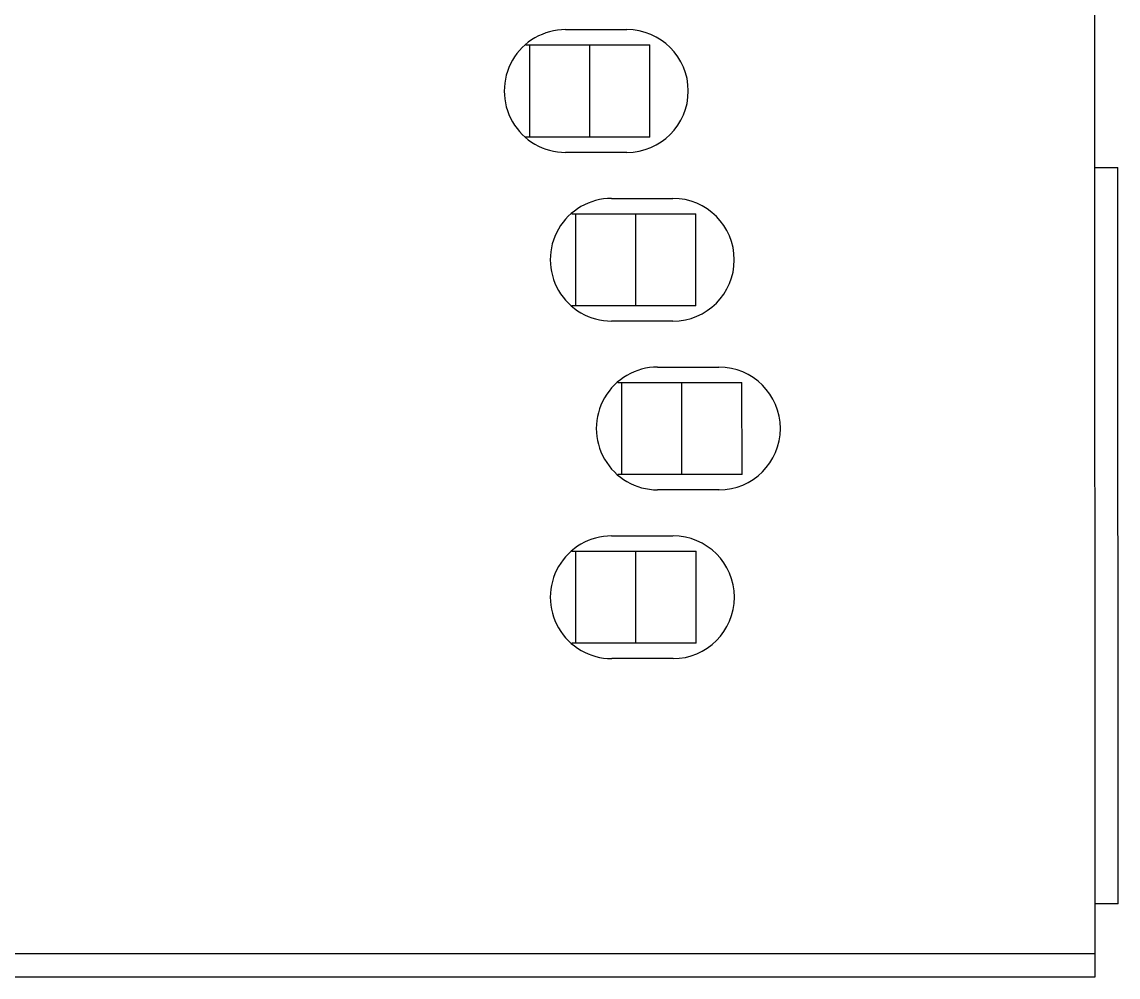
# Model space of a CAD drawing. Header units: millimetres. Extents: x 0 to 297, y 0 to 210.
# Drawn here: x 192.35 to 199.5, y 101.85 to 108.08 of the extents above; entities that cross this region are included whole.
import ezdxf

# ---------------------------------------------------------------- set-up
doc = ezdxf.new("R2010")
doc.units = ezdxf.units.MM
doc.layers.get('0').update_dxf_attribs({"linetype": 'CONTINUOUS'})

msp = doc.modelspace()

# ---------------------------------------------------------------- linework, layer by layer
at = {"color": 7, "linetype": 'Continuous'}
for p, q in [((199.3489, 101.8544), (199.3475, 112.8541)), ((195.8963, 108.0288), (196.2963, 108.0289)), ((195.6362, 107.9288), (196.4463, 107.9289)), ((195.6612, 107.9288), (195.6613, 107.3288)), ((196.0538, 107.3288), (196.0537, 107.9288)), ((196.4464, 107.3289), (196.4463, 107.9289)), ((196.4464, 107.3289), (195.6359, 107.3288)), ((196.2964, 107.2289), (195.8964, 107.2288)), ((199.3482, 107.1293), (199.4982, 107.1293)), ((199.4989, 102.3294), (199.4982, 107.1293)), ((196.1964, 106.9289), (196.5964, 106.9289)), ((195.9363, 106.8288), (196.7464, 106.8289)), ((195.9613, 106.8288), (195.9614, 106.2289)), ((196.354, 106.2289), (196.3539, 106.8289)), ((196.7465, 106.229), (196.7464, 106.8289)), ((196.7465, 106.229), (195.9361, 106.2289)), ((196.5965, 106.1289), (196.1965, 106.1289)), ((196.4966, 105.8289), (196.8966, 105.829)), ((196.2364, 105.7289), (197.0466, 105.729)), ((196.2615, 105.7289), (196.2615, 105.1289)), ((196.6541, 105.129), (196.654, 105.729)), ((197.0467, 105.129), (197.0466, 105.729)), ((197.0467, 105.129), (196.2362, 105.1289)), ((196.8967, 105.029), (196.4967, 105.029)), ((196.1967, 104.7289), (196.5967, 104.729)), ((195.9366, 104.6289), (196.7467, 104.629)), ((195.9616, 104.6289), (195.9617, 104.0289)), ((196.3542, 104.029), (196.3542, 104.629)), ((196.7468, 104.029), (196.7467, 104.629)), ((196.7468, 104.029), (195.9364, 104.0289)), ((196.5968, 103.929), (196.1968, 103.929)), ((199.4989, 102.3294), (199.3489, 102.3294)), ((199.3489, 102.0044), (188.2492, 102.003)), ((188.2492, 101.853), (199.3489, 101.8544))]:
    msp.add_line(p, q, dxfattribs=at)
for centre, start, end in [((195.8964, 107.6288), 90.00738, 270.00738), ((196.2964, 107.6289), 270.00738, 90.00738), ((196.1965, 106.5289), 90.00738, 270.00738), ((196.5965, 106.5289), 270.00738, 90.00738), ((196.4966, 105.429), 90.00738, 270.00738), ((196.8966, 105.429), 270.00738, 90.00738), ((196.1968, 104.3289), 90.00738, 270.00738), ((196.5968, 104.329), 270.00738, 90.00738)]:
    msp.add_arc(centre, 0.4, start, end, dxfattribs=at)

doc.saveas('drawing.dxf')
